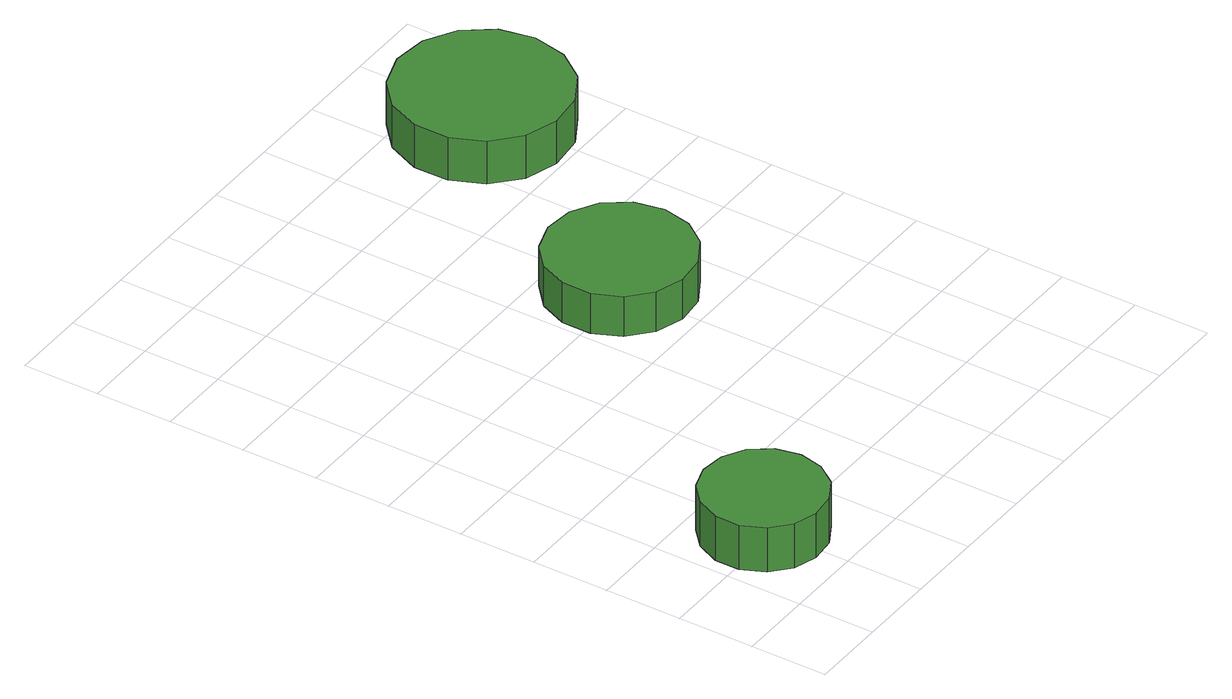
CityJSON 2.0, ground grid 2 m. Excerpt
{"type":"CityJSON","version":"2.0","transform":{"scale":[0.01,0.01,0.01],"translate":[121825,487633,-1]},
"CityObjects":{
"tree1":{"type":"SolitaryVegetationObject","attributes":{"function":"something"},"geometry":[{"type":"MultiSurface","lod":"1","boundaries":[[[0,1,2,3,4,5,6,7,8,9,10,11,12,13,14]],[[15,16,17,18,19,20,21,22,23,24,25,26,27,28,29]],[[0,29,28,1]],[[1,28,27,2]],[[2,27,26,3]],[[3,26,25,4]],[[4,25,24,5]],[[5,24,23,6]],[[6,23,22,7]],[[7,22,21,8]],[[8,21,20,9]],[[9,20,19,10]],[[10,19,18,11]],[[11,18,17,12]],[[12,17,16,13]],[[13,16,15,14]],[[14,15,29,0]]]}]},
"tree2":{"type":"SolitaryVegetationObject","attributes":{"function":"something"},"geometry":[{"type":"MultiSurface","lod":"1","boundaries":[[[30,31,32,33,34,35,36,37,38,39,40,41,42,43,44]],[[45,46,47,48,49,50,51,52,53,54,55,56,57,58,59]],[[30,59,58,31]],[[31,58,57,32]],[[32,57,56,33]],[[33,56,55,34]],[[34,55,54,35]],[[35,54,53,36]],[[36,53,52,37]],[[37,52,51,38]],[[38,51,50,39]],[[39,50,49,40]],[[40,49,48,41]],[[41,48,47,42]],[[42,47,46,43]],[[43,46,45,44]],[[44,45,59,30]]]}]},
"tree3":{"type":"SolitaryVegetationObject","attributes":{"function":"something"},"geometry":[{"type":"MultiSurface","lod":"1","boundaries":[[[60,61,62,63,64,65,66,67,68,69,70,71,72,73,74]],[[75,76,77,78,79,80,81,82,83,84,85,86,87,88,89]],[[60,89,88,61]],[[61,88,87,62]],[[62,87,86,63]],[[63,86,85,64]],[[64,85,84,65]],[[65,84,83,66]],[[66,83,82,67]],[[67,82,81,68]],[[68,81,80,69]],[[69,80,79,70]],[[70,79,78,71]],[[71,78,77,72]],[[72,77,76,73]],[[73,76,75,74]],[[74,75,89,60]]]}]}
},
"vertices":[
[347,224,208],[333,288,208],[295,341,208],[238,373,208],[174,380,208],[112,360,208],[64,316,208],[37,257,208],[37,192,208],[64,132,208],[112,89,208],[174,69,208],[238,76,208],[295,108,208],[333,161,208],[333,161,83],[295,108,83],[238,76,83],[174,69,83],[112,89,83],[64,132,83],[37,192,83],[37,257,83],[64,316,83],[112,360,83],[174,380,83],[238,373,83],[295,341,83],[333,288,83],[347,224,83],
[988,1021,198],[972,1097,198],[927,1160,198],[859,1199,198],[782,1207,198],[708,1183,198],[650,1131,198],[619,1060,198],[619,983,198],[650,912,198],[708,860,198],[782,836,198],[859,844,198],[927,883,198],[972,945,198],[972,945,85],[927,883,85],[859,844,85],[782,836,85],[708,860,85],[650,912,85],[619,983,85],[619,1060,85],[650,1131,85],[708,1183,85],[782,1207,85],[859,1199,85],[927,1160,85],[972,1097,85],[988,1021,85],
[1374,1631,208],[1355,1721,208],[1301,1795,208],[1221,1841,208],[1130,1851,208],[1042,1822,208],[974,1761,208],[937,1677,208],[937,1585,208],[974,1501,208],[1042,1439,208],[1130,1411,208],[1221,1421,208],[1301,1467,208],[1355,1541,208],[1355,1541,87],[1301,1467,87],[1221,1421,87],[1130,1411,87],[1042,1439,87],[974,1501,87],[937,1585,87],[937,1677,87],[974,1761,87],[1042,1822,87],[1130,1851,87],[1221,1841,87],[1301,1795,87],[1355,1721,87],[1374,1631,87]
]}
